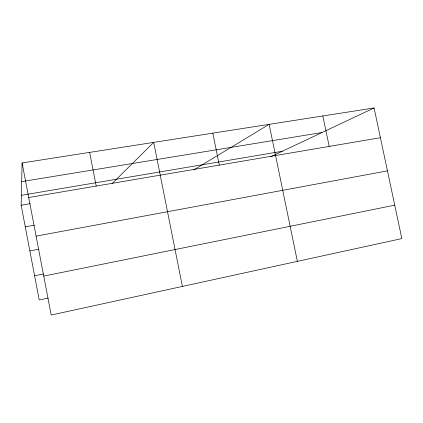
<?xml version="1.0" encoding="UTF-8"?>
<svg xmlns="http://www.w3.org/2000/svg" width="423" height="423" viewBox="0 0 423 423"><rect width="100%" height="100%" fill="white"/><g stroke="black" fill="none" stroke-linecap="round" stroke-linejoin="round"><path stroke-width="0.63" d="M48.222 298.062L39.212 299.96L21.15 205.245L22.096 162.94L374.091 107.96L401.85 238.583L51.183 315.04L22.096 162.94M112.058 183.64L153.708 142.382L182.398 286.429M193.803 169.903L269.134 124.357L297.374 261.361M270.651 156.769L374.091 107.96M34.601 275.764L43.611 273.951M43.733 276.087L394.749 205.16M29.859 250.902L38.874 249.184M36.092 236.134L387.457 170.86M25.269 226.844L34.289 225.21M21.15 205.245L30.17 203.685M28.711 197.536L380.414 137.702M21.372 195.31L282.315 151.265M21.679 181.615L322.051 132.515M322.828 115.971L329.205 146.416M212.822 133.15L219.304 165.113M89.634 152.391L96.211 186.051"/></g></svg>
